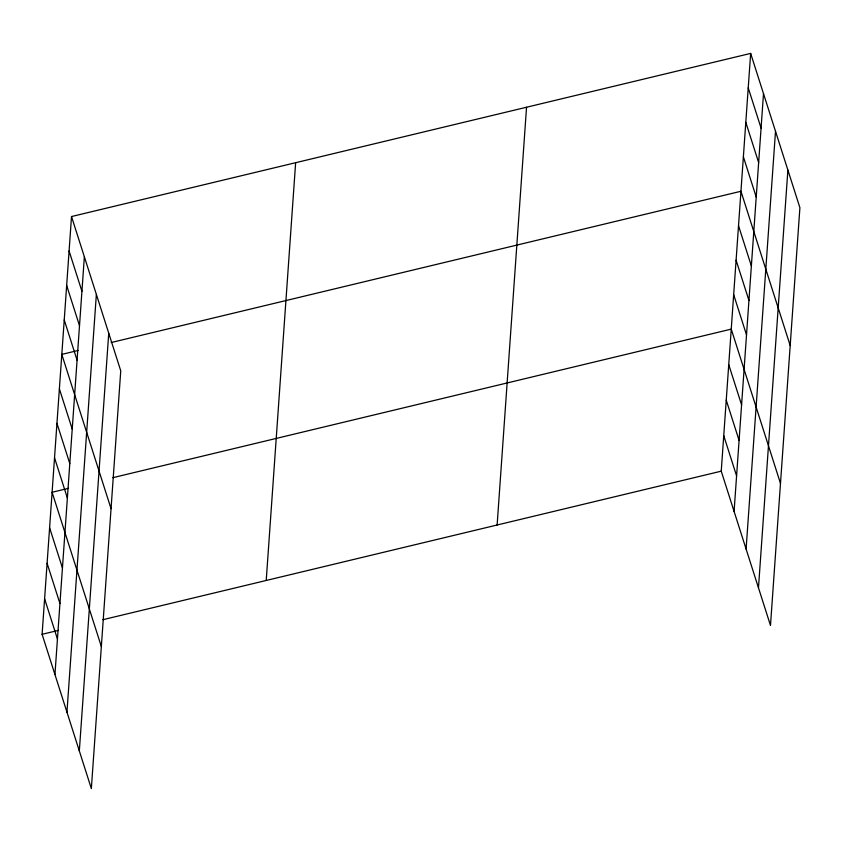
<?xml version="1.0" encoding="UTF-8"?>
<svg xmlns="http://www.w3.org/2000/svg" width="842" height="842" viewBox="0 0 842 842"><rect width="100%" height="100%" fill="white"/><g stroke="black" fill="none" stroke-linecap="round" stroke-linejoin="round"><path stroke-width="1.26" d="M71.517 216.541L120.753 370.827L91.346 788.596L42.1 634.3L71.517 216.541L750.654 53.404L799.9 207.7L770.483 625.459L721.247 471.173L750.654 53.404M54.941 674.547L84.358 256.778M66.95 712.185L96.367 294.416M79.327 750.959L108.744 333.19M266.219 580.464L295.637 162.706M497.127 524.998L526.545 107.239M734.087 511.41L763.505 93.651M746.096 549.047L775.514 131.289M758.474 587.821L787.891 170.063M78.264 350.44L61.803 354.398L111.049 508.694M111.186 342.536L740.949 191.271L790.196 345.557M68.56 488.307L52.099 492.265L101.345 646.551M112.881 477.667L731.245 329.127L780.481 483.424M42.1 634.3L58.561 630.342M102.882 619.701L721.247 471.173M748.233 87.873L761.073 128.11M745.802 122.332L758.653 162.58M743.381 156.801L756.221 197.049M738.529 225.73L751.369 265.977M736.097 260.199L748.938 300.436M733.666 294.668L746.517 334.905M728.74 364.639L741.591 404.886M726.246 400.15L739.087 440.387M723.741 435.661L736.592 475.898M69.086 251L81.927 291.248M66.665 285.47L79.506 325.707M64.234 319.928L77.075 360.176M59.382 388.867L72.223 429.104M56.951 423.326L69.802 463.574M54.53 457.795L67.371 498.032M49.604 527.766L62.445 568.013M47.099 563.277L59.94 603.525M44.605 598.788L57.445 639.036"/></g></svg>
